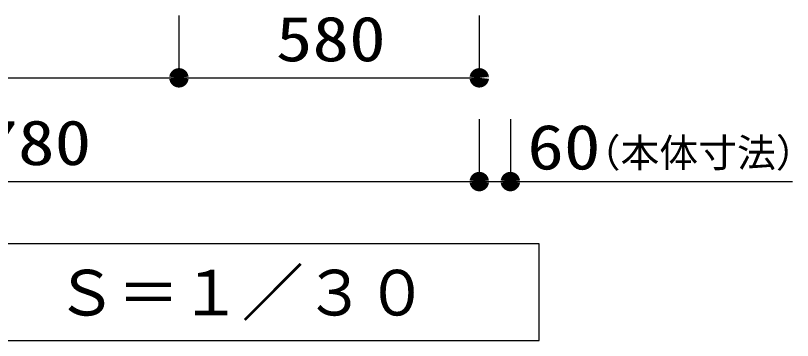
# Model space of a CAD drawing. Units: millimetres, scale not verified. Extents: x -8093 to 8093, y -5792 to 5792.
# Drawn here: x -5558 to -4057, y -4608 to -3982 of the extents above; entities that cross this region are included whole.
import ezdxf
from ezdxf.enums import TextEntityAlignment as Align

# ---------------------------------------------------------------- set-up
doc = ezdxf.new("R2010")
doc.units = ezdxf.units.MM
doc.header["$LTSCALE"] = 30
doc.layers.add('0-1_00クル-フ-0躯体', color=3, linetype='Continuous', lineweight=25)
doc.layers.add('0-4_00クル-フ-6寸法', color=132, linetype='Continuous', lineweight=25)
doc.styles.add('ＭＳ ゴシック', font='')
doc.styles.get('ＭＳ ゴシック').set_extended_font_data('MS Gothic')

msp = doc.modelspace()

# ---------------------------------------------------------------- linework, layer by layer
at = {"layer": '0-1_00クル-フ-0躯体'}
msp.add_lwpolyline([(-4546.65, -4608.4), (-4546.65, -4422.09), (-6575.98, -4422.09), (-6575.98, -4608.4)], close=True, dxfattribs=at)
at = {"layer": '0-4_00クル-フ-6寸法', "color": 4}
for p, q in [((-5242.24, -3982.2), (-5242.24, -4102.2)), ((-5242.24, -3982.2), (-5242.24, -4102.2)), ((-4662.24, -3982.2), (-4662.24, -4102.2)), ((-6442.24, -4102.2), (-5242.24, -4102.2)), ((-5242.24, -4102.2), (-4662.24, -4102.2)), ((-4662.24, -4182.2), (-4662.24, -4302.2)), ((-4662.24, -4182.2), (-4662.24, -4302.2)), ((-4602.24, -4182.2), (-4602.24, -4302.2)), ((-6442.24, -4302.2), (-4662.24, -4302.2)), ((-4662.24, -4302.2), (-4602.24, -4302.2)), ((-4602.24, -4302.2), (-4057.49, -4302.2))]:
    msp.add_line(p, q, dxfattribs=at)
at = {"layer": '0-4_00クル-フ-6寸法'}
for points in [[(-5242.24, -4102.2), (-5260.4, -4097.54), (-5259.67, -4095.3)], [(-5242.24, -4102.2), (-5260.4, -4097.54), (-5259.67, -4095.3)], [(-5242.24, -4102.2), (-5259.67, -4095.3), (-5258.67, -4093.17)], [(-5242.24, -4102.2), (-5259.67, -4095.3), (-5258.67, -4093.17)], [(-5242.24, -4102.2), (-5258.67, -4093.17), (-5257.4, -4091.18)], [(-5242.24, -4102.2), (-5258.67, -4093.17), (-5257.4, -4091.18)], [(-5242.24, -4102.2), (-5257.4, -4091.18), (-5255.9, -4089.36)], [(-5242.24, -4102.2), (-5257.4, -4091.18), (-5255.9, -4089.36)], [(-5242.24, -4102.2), (-5255.9, -4089.36), (-5254.19, -4087.75)], [(-5242.24, -4102.2), (-5255.9, -4089.36), (-5254.19, -4087.75)], [(-5242.24, -4102.2), (-5254.19, -4087.75), (-5252.28, -4086.37)], [(-5242.24, -4102.2), (-5254.19, -4087.75), (-5252.28, -4086.37)], [(-5242.24, -4102.2), (-5252.28, -4086.37), (-5250.22, -4085.23)], [(-5242.24, -4102.2), (-5252.28, -4086.37), (-5250.22, -4085.23)], [(-5242.24, -4102.2), (-5250.22, -4085.23), (-5248.03, -4084.37)], [(-5242.24, -4102.2), (-5250.22, -4085.23), (-5248.03, -4084.37)], [(-5242.24, -4102.2), (-5248.03, -4084.37), (-5245.75, -4083.78)], [(-5242.24, -4102.2), (-5248.03, -4084.37), (-5245.75, -4083.78)], [(-5242.24, -4102.2), (-5245.75, -4083.78), (-5243.41, -4083.49)], [(-5242.24, -4102.2), (-5245.75, -4083.78), (-5243.41, -4083.49)], [(-5242.24, -4102.2), (-5243.41, -4083.49), (-5241.06, -4083.49)], [(-5242.24, -4102.2), (-5243.41, -4083.49), (-5241.06, -4083.49)], [(-5242.24, -4102.2), (-5241.06, -4083.49), (-5238.72, -4083.78)], [(-5242.24, -4102.2), (-5241.06, -4083.49), (-5238.72, -4083.78)], [(-5242.24, -4102.2), (-5238.72, -4083.78), (-5236.44, -4084.37)], [(-5242.24, -4102.2), (-5238.72, -4083.78), (-5236.44, -4084.37)], [(-5242.24, -4102.2), (-5236.44, -4084.37), (-5234.25, -4085.23)], [(-5242.24, -4102.2), (-5236.44, -4084.37), (-5234.25, -4085.23)], [(-5242.24, -4102.2), (-5234.25, -4085.23), (-5232.19, -4086.37)], [(-5242.24, -4102.2), (-5234.25, -4085.23), (-5232.19, -4086.37)], [(-5242.24, -4102.2), (-5232.19, -4086.37), (-5230.28, -4087.75)], [(-5242.24, -4102.2), (-5232.19, -4086.37), (-5230.28, -4087.75)], [(-5242.24, -4102.2), (-5230.28, -4087.75), (-5228.57, -4089.36)], [(-5242.24, -4102.2), (-5230.28, -4087.75), (-5228.57, -4089.36)], [(-5242.24, -4102.2), (-5228.57, -4089.36), (-5227.07, -4091.18)], [(-5242.24, -4102.2), (-5228.57, -4089.36), (-5227.07, -4091.18)], [(-5242.24, -4102.2), (-5227.07, -4091.18), (-5225.8, -4093.17)], [(-5242.24, -4102.2), (-5227.07, -4091.18), (-5225.8, -4093.17)], [(-5242.24, -4102.2), (-5225.8, -4093.17), (-5224.8, -4095.3)], [(-5242.24, -4102.2), (-5225.8, -4093.17), (-5224.8, -4095.3)], [(-5242.24, -4102.2), (-5224.8, -4095.3), (-5224.07, -4097.54)], [(-5242.24, -4102.2), (-5224.8, -4095.3), (-5224.07, -4097.54)], [(-4662.24, -4102.2), (-4680.4, -4097.54), (-4679.67, -4095.3)], [(-4662.24, -4102.2), (-4679.67, -4095.3), (-4678.67, -4093.17)], [(-4662.24, -4102.2), (-4678.67, -4093.17), (-4677.4, -4091.18)], [(-4662.24, -4102.2), (-4677.4, -4091.18), (-4675.9, -4089.36)], [(-4662.24, -4102.2), (-4675.9, -4089.36), (-4674.19, -4087.75)], [(-4662.24, -4102.2), (-4674.19, -4087.75), (-4672.28, -4086.37)], [(-4662.24, -4102.2), (-4672.28, -4086.37), (-4670.22, -4085.23)], [(-4662.24, -4102.2), (-4670.22, -4085.23), (-4668.03, -4084.37)], [(-4662.24, -4102.2), (-4668.03, -4084.37), (-4665.75, -4083.78)], [(-4662.24, -4102.2), (-4665.75, -4083.78), (-4663.41, -4083.49)], [(-4662.24, -4102.2), (-4663.41, -4083.49), (-4661.06, -4083.49)], [(-4662.24, -4102.2), (-4661.06, -4083.49), (-4658.72, -4083.78)], [(-4662.24, -4102.2), (-4658.72, -4083.78), (-4656.44, -4084.37)], [(-4662.24, -4102.2), (-4656.44, -4084.37), (-4654.25, -4085.23)], [(-4662.24, -4102.2), (-4654.25, -4085.23), (-4652.19, -4086.37)], [(-4662.24, -4102.2), (-4652.19, -4086.37), (-4650.28, -4087.75)], [(-4662.24, -4102.2), (-4650.28, -4087.75), (-4648.57, -4089.36)], [(-4662.24, -4102.2), (-4648.57, -4089.36), (-4647.07, -4091.18)], [(-4662.24, -4102.2), (-4647.07, -4091.18), (-4645.8, -4093.17)], [(-4662.24, -4102.2), (-4645.8, -4093.17), (-4644.8, -4095.3)], [(-4662.24, -4102.2), (-4644.8, -4095.3), (-4644.07, -4097.54)], [(-5242.24, -4102.2), (-5260.99, -4102.2), (-5260.84, -4099.85)], [(-5242.24, -4102.2), (-5260.99, -4102.2), (-5260.84, -4099.85)], [(-5242.24, -4102.2), (-5260.84, -4104.55), (-5260.99, -4102.2)], [(-5242.24, -4102.2), (-5260.84, -4104.55), (-5260.99, -4102.2)], [(-5242.24, -4102.2), (-5260.84, -4099.85), (-5260.4, -4097.54)], [(-5242.24, -4102.2), (-5260.84, -4099.85), (-5260.4, -4097.54)], [(-5242.24, -4102.2), (-5260.4, -4106.86), (-5260.84, -4104.55)], [(-5242.24, -4102.2), (-5260.4, -4106.86), (-5260.84, -4104.55)], [(-5242.24, -4102.2), (-5259.67, -4109.1), (-5260.4, -4106.86)], [(-5242.24, -4102.2), (-5259.67, -4109.1), (-5260.4, -4106.86)], [(-5242.24, -4102.2), (-5258.67, -4111.23), (-5259.67, -4109.1)], [(-5242.24, -4102.2), (-5258.67, -4111.23), (-5259.67, -4109.1)], [(-5242.24, -4102.2), (-5257.4, -4113.22), (-5258.67, -4111.23)], [(-5242.24, -4102.2), (-5257.4, -4113.22), (-5258.67, -4111.23)], [(-5242.24, -4102.2), (-5255.9, -4115.03), (-5257.4, -4113.22)], [(-5242.24, -4102.2), (-5255.9, -4115.03), (-5257.4, -4113.22)], [(-5242.24, -4102.2), (-5254.19, -4116.65), (-5255.9, -4115.03)], [(-5242.24, -4102.2), (-5254.19, -4116.65), (-5255.9, -4115.03)], [(-5242.24, -4102.2), (-5252.28, -4118.03), (-5254.19, -4116.65)], [(-5242.24, -4102.2), (-5252.28, -4118.03), (-5254.19, -4116.65)], [(-5242.24, -4102.2), (-5250.22, -4119.16), (-5252.28, -4118.03)], [(-5242.24, -4102.2), (-5250.22, -4119.16), (-5252.28, -4118.03)], [(-5242.24, -4102.2), (-5248.03, -4120.03), (-5250.22, -4119.16)], [(-5242.24, -4102.2), (-5248.03, -4120.03), (-5250.22, -4119.16)], [(-5242.24, -4102.2), (-5245.75, -4120.62), (-5248.03, -4120.03)], [(-5242.24, -4102.2), (-5245.75, -4120.62), (-5248.03, -4120.03)], [(-5242.24, -4102.2), (-5243.41, -4120.91), (-5245.75, -4120.62)], [(-5242.24, -4102.2), (-5243.41, -4120.91), (-5245.75, -4120.62)], [(-5242.24, -4102.2), (-5241.06, -4120.91), (-5243.41, -4120.91)], [(-5242.24, -4102.2), (-5241.06, -4120.91), (-5243.41, -4120.91)], [(-5242.24, -4102.2), (-5224.07, -4097.54), (-5223.63, -4099.85)], [(-5242.24, -4102.2), (-5224.07, -4097.54), (-5223.63, -4099.85)], [(-5242.24, -4102.2), (-5223.63, -4099.85), (-5223.49, -4102.2)], [(-5242.24, -4102.2), (-5223.63, -4099.85), (-5223.49, -4102.2)], [(-5242.24, -4102.2), (-5238.72, -4120.62), (-5241.06, -4120.91)], [(-5242.24, -4102.2), (-5236.44, -4120.03), (-5238.72, -4120.62)], [(-5242.24, -4102.2), (-5234.25, -4119.16), (-5236.44, -4120.03)], [(-5242.24, -4102.2), (-5232.19, -4118.03), (-5234.25, -4119.16)], [(-5242.24, -4102.2), (-5230.28, -4116.65), (-5232.19, -4118.03)], [(-5242.24, -4102.2), (-5228.57, -4115.03), (-5230.28, -4116.65)], [(-5242.24, -4102.2), (-5227.07, -4113.22), (-5228.57, -4115.03)], [(-5242.24, -4102.2), (-5225.8, -4111.23), (-5227.07, -4113.22)], [(-5242.24, -4102.2), (-5224.8, -4109.1), (-5225.8, -4111.23)], [(-5242.24, -4102.2), (-5224.07, -4106.86), (-5224.8, -4109.1)], [(-5242.24, -4102.2), (-5223.63, -4104.55), (-5224.07, -4106.86)], [(-5242.24, -4102.2), (-5223.49, -4102.2), (-5223.63, -4104.55)], [(-5242.24, -4102.2), (-5238.72, -4120.62), (-5241.06, -4120.91)], [(-5242.24, -4102.2), (-5236.44, -4120.03), (-5238.72, -4120.62)], [(-5242.24, -4102.2), (-5234.25, -4119.16), (-5236.44, -4120.03)], [(-5242.24, -4102.2), (-5232.19, -4118.03), (-5234.25, -4119.16)], [(-5242.24, -4102.2), (-5230.28, -4116.65), (-5232.19, -4118.03)], [(-5242.24, -4102.2), (-5228.57, -4115.03), (-5230.28, -4116.65)], [(-5242.24, -4102.2), (-5227.07, -4113.22), (-5228.57, -4115.03)], [(-5242.24, -4102.2), (-5225.8, -4111.23), (-5227.07, -4113.22)], [(-5242.24, -4102.2), (-5224.8, -4109.1), (-5225.8, -4111.23)], [(-5242.24, -4102.2), (-5224.07, -4106.86), (-5224.8, -4109.1)], [(-5242.24, -4102.2), (-5223.63, -4104.55), (-5224.07, -4106.86)], [(-5242.24, -4102.2), (-5223.49, -4102.2), (-5223.63, -4104.55)], [(-4662.24, -4102.2), (-4680.99, -4102.2), (-4680.84, -4099.85)], [(-4662.24, -4102.2), (-4680.84, -4104.55), (-4680.99, -4102.2)], [(-4662.24, -4102.2), (-4680.84, -4099.85), (-4680.4, -4097.54)], [(-4662.24, -4102.2), (-4680.4, -4106.86), (-4680.84, -4104.55)], [(-4662.24, -4102.2), (-4679.67, -4109.1), (-4680.4, -4106.86)], [(-4662.24, -4102.2), (-4678.67, -4111.23), (-4679.67, -4109.1)], [(-4662.24, -4102.2), (-4677.4, -4113.22), (-4678.67, -4111.23)], [(-4662.24, -4102.2), (-4675.9, -4115.03), (-4677.4, -4113.22)], [(-4662.24, -4102.2), (-4674.19, -4116.65), (-4675.9, -4115.03)], [(-4662.24, -4102.2), (-4672.28, -4118.03), (-4674.19, -4116.65)], [(-4662.24, -4102.2), (-4670.22, -4119.16), (-4672.28, -4118.03)], [(-4662.24, -4102.2), (-4668.03, -4120.03), (-4670.22, -4119.16)], [(-4662.24, -4102.2), (-4665.75, -4120.62), (-4668.03, -4120.03)], [(-4662.24, -4102.2), (-4663.41, -4120.91), (-4665.75, -4120.62)], [(-4662.24, -4102.2), (-4661.06, -4120.91), (-4663.41, -4120.91)], [(-4662.24, -4102.2), (-4644.07, -4097.54), (-4643.63, -4099.85)], [(-4662.24, -4102.2), (-4643.63, -4099.85), (-4643.49, -4102.2)], [(-4662.24, -4102.2), (-4658.72, -4120.62), (-4661.06, -4120.91)], [(-4662.24, -4102.2), (-4656.44, -4120.03), (-4658.72, -4120.62)], [(-4662.24, -4102.2), (-4654.25, -4119.16), (-4656.44, -4120.03)], [(-4662.24, -4102.2), (-4652.19, -4118.03), (-4654.25, -4119.16)], [(-4662.24, -4102.2), (-4650.28, -4116.65), (-4652.19, -4118.03)], [(-4662.24, -4102.2), (-4648.57, -4115.03), (-4650.28, -4116.65)], [(-4662.24, -4102.2), (-4647.07, -4113.22), (-4648.57, -4115.03)], [(-4662.24, -4102.2), (-4645.8, -4111.23), (-4647.07, -4113.22)], [(-4662.24, -4102.2), (-4644.8, -4109.1), (-4645.8, -4111.23)], [(-4662.24, -4102.2), (-4644.07, -4106.86), (-4644.8, -4109.1)], [(-4662.24, -4102.2), (-4643.63, -4104.55), (-4644.07, -4106.86)], [(-4662.24, -4102.2), (-4643.49, -4102.2), (-4643.63, -4104.55)], [(-4662.24, -4302.2), (-4677.4, -4291.18), (-4675.9, -4289.36)], [(-4662.24, -4302.2), (-4677.4, -4291.18), (-4675.9, -4289.36)], [(-4662.24, -4302.2), (-4675.9, -4289.36), (-4674.19, -4287.75)], [(-4662.24, -4302.2), (-4675.9, -4289.36), (-4674.19, -4287.75)], [(-4662.24, -4302.2), (-4674.19, -4287.75), (-4672.28, -4286.37)], [(-4662.24, -4302.2), (-4674.19, -4287.75), (-4672.28, -4286.37)], [(-4662.24, -4302.2), (-4672.28, -4286.37), (-4670.22, -4285.23)], [(-4662.24, -4302.2), (-4672.28, -4286.37), (-4670.22, -4285.23)], [(-4662.24, -4302.2), (-4670.22, -4285.23), (-4668.03, -4284.37)], [(-4662.24, -4302.2), (-4670.22, -4285.23), (-4668.03, -4284.37)], [(-4662.24, -4302.2), (-4668.03, -4284.37), (-4665.75, -4283.78)], [(-4662.24, -4302.2), (-4668.03, -4284.37), (-4665.75, -4283.78)], [(-4662.24, -4302.2), (-4665.75, -4283.78), (-4663.41, -4283.49)], [(-4662.24, -4302.2), (-4665.75, -4283.78), (-4663.41, -4283.49)], [(-4662.24, -4302.2), (-4663.41, -4283.49), (-4661.06, -4283.49)], [(-4662.24, -4302.2), (-4663.41, -4283.49), (-4661.06, -4283.49)], [(-4662.24, -4302.2), (-4661.06, -4283.49), (-4658.72, -4283.78)], [(-4662.24, -4302.2), (-4661.06, -4283.49), (-4658.72, -4283.78)], [(-4662.24, -4302.2), (-4658.72, -4283.78), (-4656.44, -4284.37)], [(-4662.24, -4302.2), (-4658.72, -4283.78), (-4656.44, -4284.37)], [(-4662.24, -4302.2), (-4656.44, -4284.37), (-4654.25, -4285.23)], [(-4662.24, -4302.2), (-4656.44, -4284.37), (-4654.25, -4285.23)], [(-4662.24, -4302.2), (-4654.25, -4285.23), (-4652.19, -4286.37)], [(-4662.24, -4302.2), (-4654.25, -4285.23), (-4652.19, -4286.37)], [(-4662.24, -4302.2), (-4652.19, -4286.37), (-4650.28, -4287.75)], [(-4662.24, -4302.2), (-4652.19, -4286.37), (-4650.28, -4287.75)], [(-4662.24, -4302.2), (-4650.28, -4287.75), (-4648.57, -4289.36)], [(-4662.24, -4302.2), (-4650.28, -4287.75), (-4648.57, -4289.36)], [(-4662.24, -4302.2), (-4648.57, -4289.36), (-4647.07, -4291.18)], [(-4662.24, -4302.2), (-4648.57, -4289.36), (-4647.07, -4291.18)], [(-4602.24, -4302.2), (-4617.4, -4291.18), (-4615.9, -4289.36)], [(-4602.24, -4302.2), (-4615.9, -4289.36), (-4614.19, -4287.75)], [(-4602.24, -4302.2), (-4614.19, -4287.75), (-4612.28, -4286.37)], [(-4602.24, -4302.2), (-4612.28, -4286.37), (-4610.22, -4285.23)], [(-4602.24, -4302.2), (-4610.22, -4285.23), (-4608.03, -4284.37)], [(-4602.24, -4302.2), (-4608.03, -4284.37), (-4605.75, -4283.78)], [(-4602.24, -4302.2), (-4605.75, -4283.78), (-4603.41, -4283.49)], [(-4602.24, -4302.2), (-4603.41, -4283.49), (-4601.06, -4283.49)], [(-4602.24, -4302.2), (-4601.06, -4283.49), (-4598.72, -4283.78)], [(-4602.24, -4302.2), (-4598.72, -4283.78), (-4596.44, -4284.37)], [(-4602.24, -4302.2), (-4596.44, -4284.37), (-4594.25, -4285.23)], [(-4602.24, -4302.2), (-4594.25, -4285.23), (-4592.19, -4286.37)], [(-4602.24, -4302.2), (-4592.19, -4286.37), (-4590.28, -4287.75)], [(-4602.24, -4302.2), (-4590.28, -4287.75), (-4588.57, -4289.36)], [(-4602.24, -4302.2), (-4588.57, -4289.36), (-4587.07, -4291.18)], [(-4662.24, -4302.2), (-4680.99, -4302.2), (-4680.84, -4299.85)], [(-4662.24, -4302.2), (-4680.99, -4302.2), (-4680.84, -4299.85)], [(-4662.24, -4302.2), (-4680.84, -4304.55), (-4680.99, -4302.2)], [(-4662.24, -4302.2), (-4680.84, -4304.55), (-4680.99, -4302.2)], [(-4662.24, -4302.2), (-4680.84, -4299.85), (-4680.4, -4297.54)], [(-4662.24, -4302.2), (-4680.84, -4299.85), (-4680.4, -4297.54)], [(-4662.24, -4302.2), (-4680.4, -4306.86), (-4680.84, -4304.55)], [(-4662.24, -4302.2), (-4680.4, -4306.86), (-4680.84, -4304.55)], [(-4662.24, -4302.2), (-4680.4, -4297.54), (-4679.67, -4295.3)], [(-4662.24, -4302.2), (-4680.4, -4297.54), (-4679.67, -4295.3)], [(-4662.24, -4302.2), (-4679.67, -4309.1), (-4680.4, -4306.86)], [(-4662.24, -4302.2), (-4679.67, -4309.1), (-4680.4, -4306.86)], [(-4662.24, -4302.2), (-4679.67, -4295.3), (-4678.67, -4293.17)], [(-4662.24, -4302.2), (-4679.67, -4295.3), (-4678.67, -4293.17)], [(-4662.24, -4302.2), (-4678.67, -4311.23), (-4679.67, -4309.1)], [(-4662.24, -4302.2), (-4678.67, -4311.23), (-4679.67, -4309.1)], [(-4662.24, -4302.2), (-4678.67, -4293.17), (-4677.4, -4291.18)], [(-4662.24, -4302.2), (-4678.67, -4293.17), (-4677.4, -4291.18)], [(-4662.24, -4302.2), (-4677.4, -4313.22), (-4678.67, -4311.23)], [(-4662.24, -4302.2), (-4677.4, -4313.22), (-4678.67, -4311.23)], [(-4662.24, -4302.2), (-4675.9, -4315.03), (-4677.4, -4313.22)], [(-4662.24, -4302.2), (-4675.9, -4315.03), (-4677.4, -4313.22)], [(-4662.24, -4302.2), (-4674.19, -4316.65), (-4675.9, -4315.03)], [(-4662.24, -4302.2), (-4674.19, -4316.65), (-4675.9, -4315.03)], [(-4662.24, -4302.2), (-4672.28, -4318.03), (-4674.19, -4316.65)], [(-4662.24, -4302.2), (-4672.28, -4318.03), (-4674.19, -4316.65)], [(-4662.24, -4302.2), (-4670.22, -4319.16), (-4672.28, -4318.03)], [(-4662.24, -4302.2), (-4670.22, -4319.16), (-4672.28, -4318.03)], [(-4662.24, -4302.2), (-4668.03, -4320.03), (-4670.22, -4319.16)], [(-4662.24, -4302.2), (-4668.03, -4320.03), (-4670.22, -4319.16)], [(-4662.24, -4302.2), (-4665.75, -4320.62), (-4668.03, -4320.03)], [(-4662.24, -4302.2), (-4665.75, -4320.62), (-4668.03, -4320.03)], [(-4662.24, -4302.2), (-4663.41, -4320.91), (-4665.75, -4320.62)], [(-4662.24, -4302.2), (-4663.41, -4320.91), (-4665.75, -4320.62)], [(-4662.24, -4302.2), (-4661.06, -4320.91), (-4663.41, -4320.91)], [(-4662.24, -4302.2), (-4661.06, -4320.91), (-4663.41, -4320.91)], [(-4662.24, -4302.2), (-4647.07, -4291.18), (-4645.8, -4293.17)], [(-4662.24, -4302.2), (-4647.07, -4291.18), (-4645.8, -4293.17)], [(-4662.24, -4302.2), (-4645.8, -4293.17), (-4644.8, -4295.3)], [(-4662.24, -4302.2), (-4645.8, -4293.17), (-4644.8, -4295.3)], [(-4662.24, -4302.2), (-4644.8, -4295.3), (-4644.07, -4297.54)], [(-4662.24, -4302.2), (-4644.8, -4295.3), (-4644.07, -4297.54)], [(-4662.24, -4302.2), (-4644.07, -4297.54), (-4643.63, -4299.85)], [(-4662.24, -4302.2), (-4644.07, -4297.54), (-4643.63, -4299.85)], [(-4662.24, -4302.2), (-4643.63, -4299.85), (-4643.49, -4302.2)], [(-4662.24, -4302.2), (-4643.63, -4299.85), (-4643.49, -4302.2)], [(-4662.24, -4302.2), (-4658.72, -4320.62), (-4661.06, -4320.91)], [(-4662.24, -4302.2), (-4656.44, -4320.03), (-4658.72, -4320.62)], [(-4662.24, -4302.2), (-4654.25, -4319.16), (-4656.44, -4320.03)], [(-4662.24, -4302.2), (-4652.19, -4318.03), (-4654.25, -4319.16)], [(-4662.24, -4302.2), (-4650.28, -4316.65), (-4652.19, -4318.03)], [(-4662.24, -4302.2), (-4648.57, -4315.03), (-4650.28, -4316.65)], [(-4662.24, -4302.2), (-4647.07, -4313.22), (-4648.57, -4315.03)], [(-4662.24, -4302.2), (-4645.8, -4311.23), (-4647.07, -4313.22)], [(-4662.24, -4302.2), (-4644.8, -4309.1), (-4645.8, -4311.23)], [(-4662.24, -4302.2), (-4644.07, -4306.86), (-4644.8, -4309.1)], [(-4662.24, -4302.2), (-4643.63, -4304.55), (-4644.07, -4306.86)], [(-4662.24, -4302.2), (-4643.49, -4302.2), (-4643.63, -4304.55)], [(-4662.24, -4302.2), (-4658.72, -4320.62), (-4661.06, -4320.91)], [(-4662.24, -4302.2), (-4656.44, -4320.03), (-4658.72, -4320.62)], [(-4662.24, -4302.2), (-4654.25, -4319.16), (-4656.44, -4320.03)], [(-4662.24, -4302.2), (-4652.19, -4318.03), (-4654.25, -4319.16)], [(-4662.24, -4302.2), (-4650.28, -4316.65), (-4652.19, -4318.03)], [(-4662.24, -4302.2), (-4648.57, -4315.03), (-4650.28, -4316.65)], [(-4662.24, -4302.2), (-4647.07, -4313.22), (-4648.57, -4315.03)], [(-4662.24, -4302.2), (-4645.8, -4311.23), (-4647.07, -4313.22)], [(-4662.24, -4302.2), (-4644.8, -4309.1), (-4645.8, -4311.23)], [(-4662.24, -4302.2), (-4644.07, -4306.86), (-4644.8, -4309.1)], [(-4662.24, -4302.2), (-4643.63, -4304.55), (-4644.07, -4306.86)], [(-4662.24, -4302.2), (-4643.49, -4302.2), (-4643.63, -4304.55)], [(-4602.24, -4302.2), (-4620.99, -4302.2), (-4620.84, -4299.85)], [(-4602.24, -4302.2), (-4620.84, -4304.55), (-4620.99, -4302.2)], [(-4602.24, -4302.2), (-4620.84, -4299.85), (-4620.4, -4297.54)], [(-4602.24, -4302.2), (-4620.4, -4306.86), (-4620.84, -4304.55)], [(-4602.24, -4302.2), (-4620.4, -4297.54), (-4619.67, -4295.3)], [(-4602.24, -4302.2), (-4619.67, -4309.1), (-4620.4, -4306.86)], [(-4602.24, -4302.2), (-4619.67, -4295.3), (-4618.67, -4293.17)], [(-4602.24, -4302.2), (-4618.67, -4311.23), (-4619.67, -4309.1)], [(-4602.24, -4302.2), (-4618.67, -4293.17), (-4617.4, -4291.18)], [(-4602.24, -4302.2), (-4617.4, -4313.22), (-4618.67, -4311.23)], [(-4602.24, -4302.2), (-4615.9, -4315.03), (-4617.4, -4313.22)], [(-4602.24, -4302.2), (-4614.19, -4316.65), (-4615.9, -4315.03)], [(-4602.24, -4302.2), (-4612.28, -4318.03), (-4614.19, -4316.65)], [(-4602.24, -4302.2), (-4610.22, -4319.16), (-4612.28, -4318.03)], [(-4602.24, -4302.2), (-4608.03, -4320.03), (-4610.22, -4319.16)], [(-4602.24, -4302.2), (-4605.75, -4320.62), (-4608.03, -4320.03)], [(-4602.24, -4302.2), (-4603.41, -4320.91), (-4605.75, -4320.62)], [(-4602.24, -4302.2), (-4601.06, -4320.91), (-4603.41, -4320.91)], [(-4602.24, -4302.2), (-4587.07, -4291.18), (-4585.8, -4293.17)], [(-4602.24, -4302.2), (-4585.8, -4293.17), (-4584.8, -4295.3)], [(-4602.24, -4302.2), (-4584.8, -4295.3), (-4584.07, -4297.54)], [(-4602.24, -4302.2), (-4584.07, -4297.54), (-4583.63, -4299.85)], [(-4602.24, -4302.2), (-4583.63, -4299.85), (-4583.49, -4302.2)], [(-4602.24, -4302.2), (-4598.72, -4320.62), (-4601.06, -4320.91)], [(-4602.24, -4302.2), (-4596.44, -4320.03), (-4598.72, -4320.62)], [(-4602.24, -4302.2), (-4594.25, -4319.16), (-4596.44, -4320.03)], [(-4602.24, -4302.2), (-4592.19, -4318.03), (-4594.25, -4319.16)], [(-4602.24, -4302.2), (-4590.28, -4316.65), (-4592.19, -4318.03)], [(-4602.24, -4302.2), (-4588.57, -4315.03), (-4590.28, -4316.65)], [(-4602.24, -4302.2), (-4587.07, -4313.22), (-4588.57, -4315.03)], [(-4602.24, -4302.2), (-4585.8, -4311.23), (-4587.07, -4313.22)], [(-4602.24, -4302.2), (-4584.8, -4309.1), (-4585.8, -4311.23)], [(-4602.24, -4302.2), (-4584.07, -4306.86), (-4584.8, -4309.1)], [(-4602.24, -4302.2), (-4583.63, -4304.55), (-4584.07, -4306.86)], [(-4602.24, -4302.2), (-4583.49, -4302.2), (-4583.63, -4304.55)]]:
    msp.add_solid(points, dxfattribs=at)

# ---------------------------------------------------------------- texts
at = {"layer": '0-1_00クル-フ-0躯体', "color": 4, "style": 'ＭＳ ゴシック'}
msp.add_text('Ｓ＝１／３０', height=87.98, dxfattribs=at).set_placement((-5481.18, -4586.7), align=Align.BOTTOM_LEFT)
at = {"layer": '0-4_00クル-フ-6寸法', "color": 3, "style": 'ＭＳ ゴシック', "width": 1.2}
for s, p in [('580', (-5055.09, -4096.35)), ('1780', (-5694.52, -4296.35)), ('60', (-4569.57, -4304.87))]:
    msp.add_text(s, height=86.66, dxfattribs=at).set_placement(p, align=Align.BOTTOM_LEFT)
at = {"layer": '0-4_00クル-フ-6寸法', "color": 4, "style": 'ＭＳ ゴシック'}
msp.add_text('（本体寸法）', height=54.99, dxfattribs=at).set_placement((-4464.54, -4290.71), align=Align.BOTTOM_LEFT)

doc.saveas('drawing.dxf')
